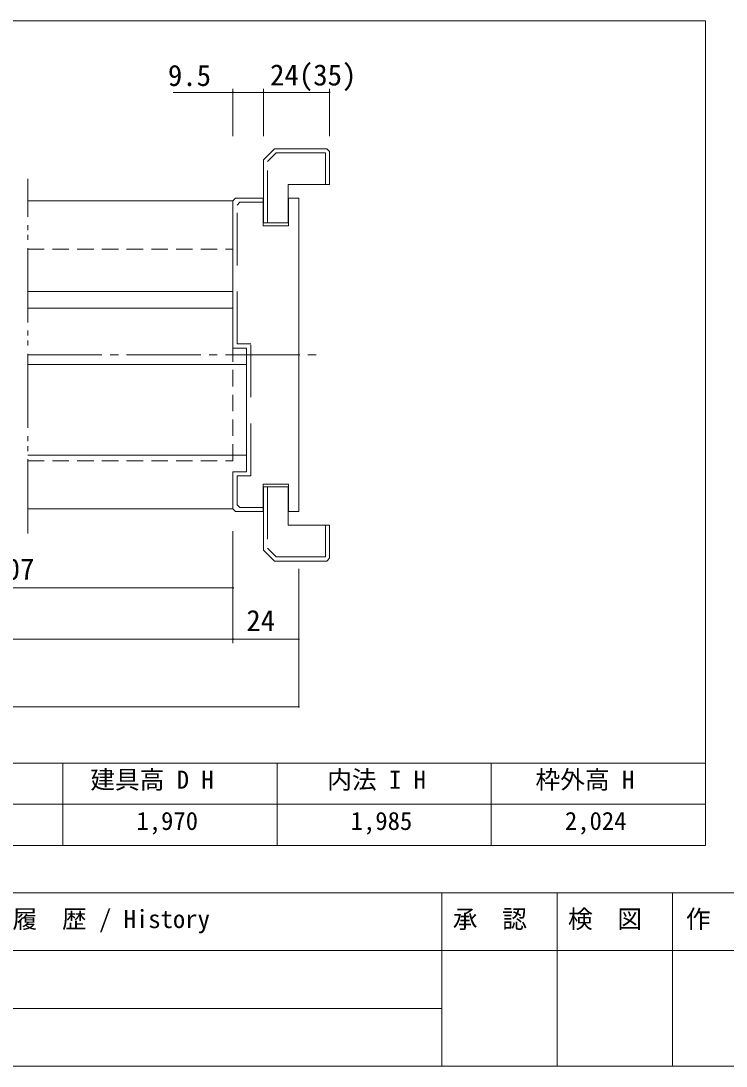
# Model space of a CAD drawing. Units: millimetres on the paper, enlarged 10 times, with parts at other scales. Extents: x -2000 to 2000, y -1385 to 1385.
# Drawn here: x -451 to 405, y -1385 to -118 of the extents above; entities that cross this region are included whole.
import ezdxf
from ezdxf.enums import TextEntityAlignment as Align

# ---------------------------------------------------------------- set-up
doc = ezdxf.new("R2010")
doc.units = ezdxf.units.MM
doc.header["$LTSCALE"] = 10
for name, pattern in [('CHAIN2', [12, 9, -1, 1, -1]), ('DOUBLE_CHAIN2', [12.8, 9, -1, 0.6, -0.6, 0.6, -1]), ('USER2', [9.525, 6.35, -3.175]), ('USER9', [3, 2, -1])]:
    doc.linetypes.add(name, pattern=pattern)
for name, color, linetype, lineweight in [('1-0_H-SYM', 7, 'Continuous', 20), ('1-1_0', 7, 'Continuous', 20), ('2-0_18', 7, 'Continuous', 18)]:
    doc.layers.add(name, color=color, linetype=linetype, lineweight=lineweight)
doc.styles.add('ＭＳ ゴシック', font='')
doc.styles.get('ＭＳ ゴシック').set_extended_font_data('MS Gothic')

msp = doc.modelspace()

# ---------------------------------------------------------------- linework, layer by layer
at = {"layer": '1-0_H-SYM'}
for p, q in [((380, -117.5), (-1950, -117.5)), ((380, -117.5), (-1950, -117.5)), ((380, -1017.5), (380, -117.5)), ((380, -1017.5), (-1950, -1017.5))]:
    msp.add_line(p, q, dxfattribs=at)
at = {"layer": '1-1_0'}
for p, q in [((380, -117.5), (-1950, -117.5)), ((380, -117.5), (-1950, -117.5)), ((380, -1017.5), (380, -117.5)), ((380, -1017.5), (-1950, -1017.5)), ((380, -1017.5), (-1950, -1017.5)), ((-400, -1017.5), (-400, -1117.5)), ((-140, -1017.5), (-140, -1117.5)), ((120, -1017.5), (120, -1117.5)), ((380, -1017.5), (380, -1117.5)), ((380, -1067.5), (-1950, -1067.5)), ((380, -1117.5), (-1950, -1117.5)), ((2000, -1175), (-2000, -1175)), ((2000, -1175), (-2000, -1175)), ((60, -1175), (60, -1385)), ((200, -1175), (200, -1385)), ((340, -1175), (340, -1385)), ((2000, -1245), (-1190, -1245)), ((2000, -1245), (-1190, -1245)), ((60, -1315), (-1190, -1315)), ((-2000, -1385), (2000, -1385)), ((-2000, -1385), (2000, -1385))]:
    msp.add_line(p, q, dxfattribs=at)
at = {"layer": '2-0_18', "color": 4, "lineweight": 9}
for p, q in [((-193.55, -257.22), (-193.55, -199.96)), ((-156.39, -257.22), (-156.39, -199.96)), ((-156.39, -257.22), (-156.39, -199.96)), ((-76.39, -257.22), (-76.39, -199.96)), ((-266.18, -204.13), (-156.39, -204.13)), ((-156.39, -204.13), (-76.39, -204.13)), ((-193.55, -736.31), (-193.55, -871.93)), ((-113.56, -782.11), (-113.56, -949.3)), ((-707.16, -804.94), (-193.55, -804.94)), ((-1446.8, -867.29), (-193.55, -867.29)), ((-113.55, -867.29), (-193.55, -867.29)), ((-1526.8, -949.3), (-113.56, -949.3))]:
    msp.add_line(p, q, dxfattribs=at)
at = {"layer": '2-0_18', "lineweight": 20}
for p, q in [((-143.05, -272.5), (-156.39, -285.83)), ((-143.05, -272.5), (-79.72, -272.5)), ((-79.72, -272.5), (-76.39, -275.83)), ((-156.39, -285.83), (-156.39, -362.5)), ((-126.39, -315.83), (-126.39, -362.5)), ((-442.54, -335.83), (-193.55, -335.83)), ((-193.55, -335.83), (-442.54, -335.83)), ((-190.22, -332.5), (-193.55, -335.83)), ((-193.55, -514.17), (-193.55, -335.83)), ((-193.55, -340.83), (-193.55, -514.17)), ((-190.22, -332.5), (-156.89, -332.5)), ((-156.89, -332.5), (-156.89, -365.83)), ((-113.55, -332.5), (-125.89, -332.5)), ((-113.55, -712.5), (-113.55, -332.5)), ((-126.39, -362.5), (-156.39, -362.5)), ((-442.54, -445.83), (-193.55, -445.83)), ((-442.54, -465.83), (-193.55, -465.83)), ((-176.89, -514.17), (-193.55, -514.17)), ((-176.89, -664.17), (-176.89, -514.17)), ((-176.89, -534.17), (-442.54, -534.17)), ((-176.89, -644.17), (-176.89, -534.17)), ((-176.89, -644.17), (-442.54, -644.17)), ((-176.89, -664.17), (-193.55, -664.17)), ((-193.55, -709.17), (-193.55, -664.17)), ((-156.89, -712.5), (-156.89, -679.17)), ((-126.39, -682.5), (-156.39, -682.5)), ((-156.39, -759.17), (-156.39, -682.5)), ((-126.39, -729.17), (-126.39, -682.5)), ((-193.55, -709.17), (-442.54, -709.17)), ((-190.22, -712.5), (-193.55, -709.17)), ((-190.22, -712.5), (-156.89, -712.5)), ((-125.89, -712.5), (-113.55, -712.5)), ((-143.05, -772.5), (-156.39, -759.17)), ((-143.05, -772.5), (-79.72, -772.5)), ((-79.72, -772.5), (-76.39, -769.17))]:
    msp.add_line(p, q, dxfattribs=at)
at = {"layer": '2-0_18', "linetype": 'DOUBLE_CHAIN2', "lineweight": 20}
msp.add_line((-442.54, -739.08), (-442.54, -308.97), dxfattribs=at)
at = {"layer": '2-0_18', "linetype": 'USER2', "lineweight": 20}
for p, q in [((-185.22, -337.5), (-188.55, -340.83)), ((-185.22, -337.5), (-156.89, -337.5)), ((-185.22, -707.5), (-188.55, -704.17)), ((-156.89, -707.5), (-185.22, -707.5))]:
    msp.add_line(p, q, dxfattribs=at)
at = {"layer": '2-0_18', "linetype": 'USER9'}
for p, q in [((-442.54, -394.17), (-193.55, -394.17)), ((-193.55, -650.83), (-193.55, -514.17)), ((-442.54, -650.83), (-193.55, -650.83))]:
    msp.add_line(p, q, dxfattribs=at)
at = {"layer": '2-0_18', "color": 4, "linetype": 'CHAIN2', "lineweight": 9}
msp.add_line((-442.54, -522.51), (-89.63, -522.51), dxfattribs=at)
at = {"layer": '2-0_18', "linetype": 'USER2', "lineweight": 20}
for points in [[(-151.39, -362.5), (-151.39, -287.9), (-140.98, -277.5), (-81.39, -277.5), (-81.39, -315.83)], [(-188.55, -704.17), (-188.55, -669.17), (-171.89, -669.17), (-171.89, -509.17), (-188.55, -509.17), (-188.55, -340.83)], [(-151.39, -682.5), (-151.39, -757.1), (-140.98, -767.5), (-81.39, -767.5), (-81.39, -729.17)]]:
    msp.add_lwpolyline(points, dxfattribs=at)
at = {"layer": '2-0_18', "lineweight": 20}
for points in [[(-76.39, -275.83), (-76.39, -315.83), (-126.39, -315.83)], [(-156.89, -365.83), (-125.89, -365.83), (-125.89, -332.5)], [(-156.89, -679.17), (-125.89, -679.17), (-125.89, -712.5)], [(-76.39, -769.17), (-76.39, -729.17), (-126.39, -729.17)]]:
    msp.add_lwpolyline(points, dxfattribs=at)
at = {"layer": '2-0_18', "color": 4, "lineweight": 9}
for centre, start, end in [((-193.55, -204.13), 0, 180), ((-193.55, -204.13), 0, 180), ((-193.55, -204.13), 180, 0), ((-193.55, -204.13), 180, 0), ((-156.39, -204.13), 0, 180), ((-156.39, -204.13), 0, 180), ((-156.39, -204.13), 0, 180), ((-156.39, -204.13), 0, 180), ((-156.39, -204.13), 180, 0), ((-156.39, -204.13), 180, 0), ((-156.39, -204.13), 180, 0), ((-156.39, -204.13), 180, 0), ((-76.39, -204.13), 0, 180), ((-76.39, -204.13), 0, 180), ((-76.39, -204.13), 180, 0), ((-76.39, -204.13), 180, 0), ((-193.55, -804.94), 0, 180), ((-193.55, -804.94), 180, 0), ((-193.55, -867.29), 0, 180), ((-193.55, -867.29), 0, 180), ((-193.55, -867.29), 180, 0), ((-193.55, -867.29), 180, 0), ((-113.55, -867.29), 0, 180), ((-113.55, -867.29), 180, 0), ((-113.55, -949.3), 0, 180), ((-113.55, -949.3), 180, 0)]:
    msp.add_arc(centre, 0.521, start, end, dxfattribs=at)

# ---------------------------------------------------------------- texts
at = {"layer": '1-1_0', "style": 'ＭＳ ゴシック'}
for s, p in [('建具高 D H', (-366.7, -1055.24)), ('内法 I H', (-79.13, -1055.24)), ('枠外高 H', (173.69, -1055.24)), ('1,970', (-310.67, -1105.25)), ('1,985', (-50.67, -1105.25)), ('2,024', (209.33, -1105.25)), ('改\u3000定\u3000履\u3000歴 / History', (-581.02, -1224.21)), ('承\u3000認', (73.24, -1224.21)), ('検\u3000図', (213.1, -1224.21)), ('作\u3000成', (356.17, -1224.21))]:
    msp.add_text(s, height=21.99, dxfattribs=at).set_placement(p, align=Align.BOTTOM_LEFT)
at = {"layer": '2-0_18', "style": 'ＭＳ ゴシック'}
for s, p in [('9.5', (-272.43, -204.13)), ('24(35)', (-148.44, -203.5)), ('807', (-486.83, -802.86)), ('24', (-177.28, -865.21))]:
    msp.add_text(s, height=25.66, dxfattribs=at).set_placement(p, align=Align.BOTTOM_LEFT)

doc.saveas('drawing.dxf')
